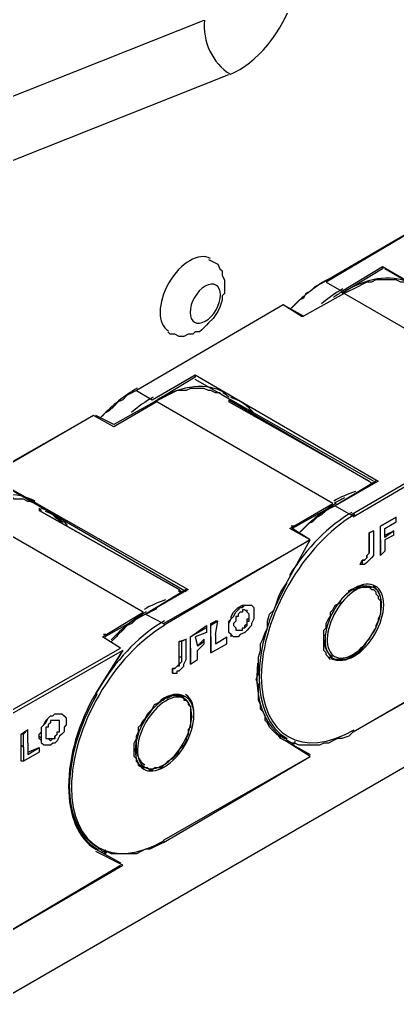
# Model space of a CAD drawing. Header units: millimetres. Extents: x 2758 to 41047, y 670 to 17125.
# Drawn here: x 35641.1 to 35710.8, y 7328.1 to 7509.6 of the extents above; entities that cross this region are included whole.
import ezdxf

# ---------------------------------------------------------------- set-up
doc = ezdxf.new("R2010")
doc.units = ezdxf.units.MM
doc.layers.add('PDF2_Geometría', color=7, linetype='Continuous')

# ---------------------------------------------------------------- blocks, each defined once
blk = doc.blocks.new('OH3A1-1$-$ASSY$$CENTER$TUB_-_v2$-$copia')
at = {"layer": 'PDF2_Geometría', "lineweight": -3}
for points in [[(17.39416164822048, 9.05416276719835), (16.53169674343533, 8.555849711100258)], [(16.41585286458333, 8.876675923665363), (16.80167049831814, 9.030003017849394)], [(16.42501831054687, 8.856675889756943), (16.81083594428168, 9.010002983940971)], [(16.923343234592, 8.97000545925564), (16.90751054551866, 8.960839165581596), (16.90001085069444, 8.965005662706162), (16.8466796875, 8.933340284559462), (16.85251278347439, 8.930007086859806), (16.86751217312283, 8.939173380533852)], [(16.90001085069444, 8.965004814995657), (16.84584638807508, 8.933339436848957), (16.84417978922526, 8.932506137424044), (16.84251319037543, 8.93167283799913), (16.8408465915256, 8.930006239149305), (16.83917999267578, 8.92917293972439), (16.83834669325086, 8.927506340874565), (16.83668009440104, 8.92667304144965), (16.83501349555121, 8.925006442599825), (16.83334689670138, 8.92333984375)], [(16.8033447265625, 8.941672431098088), (16.80501132541232, 8.940839131673174), (16.80667792426215, 8.940005832248263), (16.80751122368706, 8.938339233398436), (16.80834452311198, 8.937505933973524), (16.80834452311198, 8.935839335123697), (16.80917782253689, 8.934172736273869), (16.80917782253689, 8.933339436848957), (16.80917782253689, 8.93167283799913), (16.80917782253689, 8.930839538574215), (16.80917782253689, 8.92917293972439), (16.80834452311198, 8.928339640299477), (16.80834452311198, 8.92667304144965), (16.80751122368706, 8.924173143174912), (16.80667792426215, 8.922506544325087), (16.80501132541232, 8.920006646050346), (16.8033447265625, 8.91834004720052), (16.80251142713759, 8.917506747775606), (16.80167812771267, 8.916673448350693), (16.80084482828776, 8.91584014892578), (16.80001152886284, 8.915006849500868), (16.79834493001302, 8.915006849500868), (16.79751163058811, 8.914173550075953), (16.79584503173828, 8.914173550075953), (16.79417843288845, 8.913340250651041), (16.79251183403863, 8.913340250651041), (16.7908452351888, 8.914173550075953), (16.78917863633897, 8.914173550075953), (16.78834533691406, 8.915006849500868)], [(16.86751132541233, 8.938339233398438), (16.85251193576389, 8.92917293972439)], [(16.86751132541233, 8.93917253282335), (16.86751132541233, 8.938339233398438)], [(16.86751471625434, 8.939171685112846), (16.93501196967231, 8.900006612141924), (16.91917928059896, 8.891673617892794), (16.92584567599826, 8.887507120768227), (16.98001013861762, 8.91917249891493), (16.9725104437934, 8.923338996039494), (16.98834313286675, 8.931671990288628)], [(16.93417697482639, 8.90000745985243), (16.86834632025824, 8.938339233398438)], [(16.87834337022569, 8.931672837999132), (16.87667677137586, 8.932506137424044), (16.87584347195095, 8.933339436848957), (16.87417687310112, 8.933339436848957), (16.8725102742513, 8.934172736273872), (16.87084367540147, 8.934172736273872), (16.87001037597656, 8.934172736273872), (16.86834377712673, 8.934172736273872), (16.86667717827691, 8.934172736273872), (16.86501057942708, 8.934172736273872), (16.86334398057725, 8.933339436848957), (16.86167738172743, 8.933339436848957), (16.8600107828776, 8.932506137424044), (16.85834418402777, 8.931672837999132), (16.85667758517795, 8.930839538574215), (16.85501098632812, 8.930006239149305), (16.8533443874783, 8.92917293972439), (16.83834499782986, 8.920839945475258)], [(16.84667799207899, 8.933339436848957), (16.84667799207899, 8.933339436848957)], [(16.85334269205729, 8.929172092013888), (16.83834330240885, 8.920839097764755), (16.83084360758463, 8.925005594889322), (16.77667914496527, 8.893340216742619), (16.78251224093967, 8.890007019042965), (16.79834493001302, 8.899173312717013)], [(16.85251193576389, 8.930006239149305), (16.85251193576389, 8.930006239149305)], [(16.8533443874783, 8.92917293972439), (16.8533443874783, 8.92917293972439)], [(16.91834343804253, 8.891673617892794), (16.8533460828993, 8.929172092013888)], [(16.83084445529514, 8.925005594889322), (16.77667999267578, 8.893340216742619), (16.77501339382595, 8.892506917317707), (16.77334679497613, 8.891673617892794), (16.7716801961263, 8.890007019042965), (16.77001359727648, 8.889173719618055), (16.76834699842665, 8.887507120768227), (16.76668039957682, 8.8858405219184), (16.76501380072699, 8.885007222493488), (16.76334720187717, 8.883340623643662)], [(16.83751085069444, 8.920839945475258), (16.83084445529513, 8.925006442599825)], [(16.83084445529514, 8.924173143174912), (16.83084445529514, 8.924173143174912)], [(16.83084445529514, 8.924172295464407), (16.83084445529514, 8.924172295464407)], [(16.83751085069444, 8.920839097764757), (16.83834415011935, 8.920839097764757)], [(16.83834499782986, 8.920006646050346), (16.83834499782986, 8.920006646050346)], [(16.79834493001302, 8.898339165581596), (16.78334554036458, 8.88917287190755)], [(16.79834493001302, 8.899173312717013), (16.79834493001302, 8.8983400132921)], [(16.79834493001302, 8.898339165581596), (16.79834493001302, 8.898339165581596)], [(16.86417643229166, 8.860007392035588), (16.79834577772352, 8.897505866156681)], [(16.79834662543403, 8.899171617296007), (16.865843878852, 8.860006544325087), (16.85001118977865, 8.850840250651041), (16.85584428575303, 8.847507052951388), (16.91000874837239, 8.879172431098091), (16.90334235297308, 8.883338928222656), (16.91834174262153, 8.891671922471787)], [(16.80834452311198, 8.891672770182291), (16.80751122368706, 8.892506069607203), (16.80584462483724, 8.892506069607203), (16.80417802598741, 8.893339369032118), (16.80334472656249, 8.893339369032118), (16.80167812771267, 8.894172668457031), (16.80001152886284, 8.894172668457031), (16.79834493001302, 8.894172668457031), (16.79667833116319, 8.894172668457031), (16.79501173231336, 8.893339369032118), (16.79334513346354, 8.893339369032118), (16.79167853461371, 8.893339369032118), (16.79001193576388, 8.892506069607203), (16.78834533691406, 8.891672770182291), (16.78667873806423, 8.890839470757378), (16.78501213921441, 8.890006171332463), (16.78334554036458, 8.88917287190755), (16.76834615071614, 8.880839877658419), (16.76167975531684, 8.884173075358072)], [(16.77667914496528, 8.893339369032118), (16.77667914496528, 8.893339369032118)], [(16.81417846679687, 8.888339572482638), (16.80834537082248, 8.891672770182293)], [(16.78417629665798, 8.889172024197046), (16.76834360758463, 8.880005730523003), (16.76084391276042, 8.884172227647568), (16.70751274956597, 8.853340148925781), (16.71334584554036, 8.850006951226128), (16.7283452351888, 8.858339945475258)], [(16.78251139322916, 8.88917287190755), (16.78251139322916, 8.88917287190755)], [(16.78417799207899, 8.88917287190755), (16.78417799207899, 8.88917287190755)], [(16.84917704264323, 8.851673550075953), (16.7841796875, 8.889172024197046)], [(16.81084526909722, 8.890006171332463), (16.81084526909722, 8.88917287190755)], [(16.81084526909722, 8.890005323621962), (16.86250983344184, 8.860006544325087), (16.86334313286675, 8.859173244900171)], [(16.81084526909722, 8.88917287190755), (16.81084526909722, 8.88917287190755)], [(16.81084526909722, 8.88917287190755), (16.81084526909722, 8.88917287190755)], [(16.86417643229166, 8.859173244900171), (16.86334313286675, 8.859173244900171), (16.86250983344184, 8.860006544325087), (16.81084526909722, 8.889172024197046)], [(16.81417846679687, 8.888339572482638), (16.81667836507161, 8.886672973632812), (16.81834496392144, 8.885006374782982)], [(16.76084391276041, 8.884172227647568), (16.70667945014105, 8.853340148925781), (16.70501285129123, 8.852506849500868), (16.7033462524414, 8.850840250651041), (16.70167965359157, 8.850006951226128), (16.70001305474175, 8.848340352376303), (16.69834645589192, 8.847507052951388), (16.697513156467, 8.845840454101562), (16.69584655761718, 8.844173855251732), (16.69417995876736, 8.843340555826822)], [(16.76084560818142, 8.884173075358072), (16.76084560818142, 8.884173075358072)], [(16.76834445529514, 8.880839029947916), (16.76834445529514, 8.880839029947916)], [(16.76834445529514, 8.880006578233507), (16.76834445529514, 8.880006578233507)], [(16.91084459092882, 8.878339131673174), (16.85668012830946, 8.846673753526474)], [(16.72834777832031, 8.858338250054253), (16.79584503173828, 8.820006476508244), (16.78001234266493, 8.8108401828342), (16.78667873806423, 8.807506985134546), (16.84084320068359, 8.838339063856337), (16.83334350585937, 8.8425055609809), (16.84917619493272, 8.851671854654947)], [(16.86501057942708, 8.860005696614582), (16.85001118977864, 8.850839402940537), (16.84834459092882, 8.850006103515623), (16.84667799207899, 8.849172804090708), (16.84501139322916, 8.847506205240883), (16.84334479437934, 8.846672905815971), (16.84167819552951, 8.845006306966145), (16.84001159667969, 8.844173007541231), (16.83834499782986, 8.842506408691404), (16.83667839898003, 8.840839809841578)], [(16.86167907714844, 8.859173244900171), (16.86167907714844, 8.859173244900171)], [(16.86334567599826, 8.858339097764757), (16.86334567599826, 8.858339097764757)], [(16.8658447265625, 8.860005696614582), (16.8658447265625, 8.860005696614582)], [(16.73917812771267, 8.85167270236545), (16.73751152886284, 8.852506001790365), (16.73667822943793, 8.852506001790365), (16.7350116305881, 8.853339301215279), (16.73334503173828, 8.853339301215279), (16.73167843288845, 8.853339301215279), (16.73084513346354, 8.85417260064019), (16.72917853461371, 8.85417260064019), (16.72751193576389, 8.853339301215279), (16.72584533691406, 8.853339301215279), (16.72417873806423, 8.853339301215279), (16.72251213921441, 8.852506001790365), (16.72084554036458, 8.852506001790365), (16.71917894151475, 8.85167270236545), (16.71751234266493, 8.850839402940537), (16.7158457438151, 8.850006103515625), (16.71417914496528, 8.849172804090712), (16.69917975531683, 8.840839809841578)], [(16.79501003689236, 8.819173177083332), (16.72917938232422, 8.857504950629338)], [(16.74501207139757, 8.848339504665796), (16.73917897542317, 8.85167270236545)], [(16.84917873806423, 8.850839402940537), (16.8341793484158, 8.842506408691406)], [(16.84917873806423, 8.85167270236545), (16.84917873806423, 8.85167270236545)], [(16.85001118977864, 8.850839402940537), (16.85001118977864, 8.850839402940537)], [(16.7791765001085, 8.811673482259113), (16.71417914496527, 8.849171956380207)], [(16.7408447265625, 8.849172804090712), (16.7408447265625, 8.849172804090712)], [(16.7408447265625, 8.849172804090712), (16.7408447265625, 8.849172804090712)], [(16.7408447265625, 8.849172804090712), (16.7408447265625, 8.849172804090712)], [(16.74167887369791, 8.849171956380207), (16.740845574273, 8.850005255805119), (16.740845574273, 8.849171956380207), (16.79251013861762, 8.820006476508244), (16.79334343804253, 8.819173177083332), (16.79417673746744, 8.819173177083332)], [(16.79417758517795, 8.819173177083332), (16.79334428575304, 8.819173177083332), (16.79251098632812, 8.819173177083332), (16.79251098632812, 8.820006476508244), (16.74084642198351, 8.849171956380207)], [(16.74501207139757, 8.848339504665796), (16.74667867024739, 8.846672905815971), (16.74917856852213, 8.845006306966145)], [(16.85584513346354, 8.847506205240883), (16.85584513346354, 8.847506205240883)], [(16.8725111219618, 8.846672905815971), (16.86667802598741, 8.843339708116318)], [(16.86667887369791, 8.838339911566838), (16.86667887369791, 8.843339708116318), (16.8725119696723, 8.846672905815971)], [(16.86667887369791, 8.838339911566838), (16.86667887369791, 8.843339708116318)], [(16.87167867024739, 8.840006510416666), (16.87167867024739, 8.841673109266493), (16.86834547254774, 8.839173210991753), (16.86834547254774, 8.842506408691406), (16.8725119696723, 8.845006306966145), (16.8725119696723, 8.846672905815971)], [(16.83167860243055, 8.821673075358072), (16.8408448961046, 8.838339063856337), (16.83417850070529, 8.8425055609809)], [(16.83501180013021, 8.842506408691406), (16.83501180013021, 8.842506408691406)], [(16.86417812771267, 8.841672261555988), (16.86251152886284, 8.840838962131075), (16.86251152886284, 8.835005866156681), (16.86251152886284, 8.833339267306856), (16.86167822943793, 8.832505967881943), (16.86167822943793, 8.83167266845703), (16.86084493001302, 8.830839369032118), (16.86001163058811, 8.830839369032118), (16.86001163058811, 8.829172770182291), (16.85917833116319, 8.829172770182291)], [(16.86417812771267, 8.841672261555988), (16.86417812771267, 8.835839165581596), (16.86417812771267, 8.835005866156681), (16.86417812771267, 8.83417256673177), (16.86417812771267, 8.833339267306856), (16.86417812771267, 8.832505967881943), (16.86334482828776, 8.83167266845703), (16.86251152886284, 8.830839369032118), (16.86167822943793, 8.830006069607203), (16.86084493001302, 8.829172770182291), (16.86001163058811, 8.829172770182291)], [(16.86251152886284, 8.835006713867188), (16.86251152886284, 8.840839809841578), (16.86417812771267, 8.841673109266493)], [(16.87167867024739, 8.840006510416666), (16.86834547254774, 8.838339911566838), (16.86834547254774, 8.834173414442274), (16.86667887369791, 8.832506815592447)], [(16.86834547254774, 8.840006510416666), (16.87167867024739, 8.841673109266493)], [(16.84084404839409, 8.838339063856337), (16.78667958577474, 8.806673685709633)], [(16.83167860243055, 8.821673075358072), (16.8408448961046, 8.838339063856337)], [(16.8408457438151, 8.838339911566838), (16.8408457438151, 8.838339911566838)], [(16.86667887369791, 8.833340115017357), (16.86667887369791, 8.838339911566838)], [(16.86667887369791, 8.838339911566838), (16.86667887369791, 8.838339911566838)], [(16.86667887369791, 8.838339911566838), (16.86667887369791, 8.832506815592447), (16.86667887369791, 8.833340115017357)], [(16.85917833116319, 8.829172770182291), (16.8600116305881, 8.830839369032118), (16.86084493001302, 8.830839369032118), (16.86167822943793, 8.831672668457031), (16.86167822943793, 8.832505967881943), (16.86251152886284, 8.833339267306856), (16.86251152886284, 8.835005866156681)], [(16.83167860243055, 8.764173719618055), (16.83001200358073, 8.765007019042965), (16.82917870415581, 8.765840318467882), (16.8283454047309, 8.766673617892794), (16.82667880588107, 8.76834021674262), (16.82584550645616, 8.769173516167532), (16.82501220703124, 8.77084011501736), (16.82417890760633, 8.771673414442274), (16.82417890760633, 8.7733400132921), (16.82334560818142, 8.775006612141928), (16.82251230875651, 8.77583991156684), (16.82251230875651, 8.777506510416666), (16.82167900933159, 8.779173109266493), (16.82167900933159, 8.781673007541231), (16.82167900933159, 8.783339606391058), (16.82167900933159, 8.785006205240883), (16.82084570990668, 8.786672804090712), (16.82167900933159, 8.78917270236545), (16.82167900933159, 8.790839301215277), (16.82167900933159, 8.793339199490015), (16.82167900933159, 8.79500579833984), (16.82251230875651, 8.797505696614582), (16.82251230875651, 8.800005594889322), (16.82334560818142, 8.801672193739149), (16.82417890760633, 8.804172092013888), (16.82501220703124, 8.805838690863713), (16.82501220703124, 8.808338589138453), (16.82584550645616, 8.810838487413193), (16.82751210530599, 8.812505086263021), (16.8283454047309, 8.815004984537758), (16.82917870415581, 8.8175048828125), (16.83001200358073, 8.819171481662325), (16.83167860243055, 8.821671379937065)], [(16.83167860243055, 8.821673075358072), (16.83167860243055, 8.821673075358072)], [(16.6591796875, 8.818339029947916), (16.72667694091797, 8.780007256401907), (16.71084425184462, 8.770840962727863), (16.71667734781901, 8.767507765028212), (16.77084181043837, 8.79833984375), (16.76417541503906, 8.802506340874565), (16.7791748046875, 8.811672634548607)], [(16.79501173231336, 8.820005628797743), (16.78001234266493, 8.810839335123697), (16.7783457438151, 8.810006035698782), (16.77667914496527, 8.809172736273869), (16.77501254611545, 8.807506137424044), (16.77334594726562, 8.806672837999132), (16.7716793484158, 8.805006239149305), (16.77001274956597, 8.803339640299477), (16.76917945014105, 8.802506340874565), (16.76751285129123, 8.80083974202474)], [(16.79251098632812, 8.819173177083332), (16.79251098632812, 8.819173177083332)], [(16.79417928059895, 8.818339877658419), (16.79417928059895, 8.818339877658419)], [(16.79584418402778, 8.819173177083332), (16.79584418402778, 8.819173177083332)], [(16.84834459092882, 8.794173346625433), (16.8475112915039, 8.795006646050346), (16.84667799207899, 8.795839945475258), (16.84667799207899, 8.796673244900171), (16.84584469265408, 8.797506544325087), (16.84584469265408, 8.799173143174912), (16.84584469265408, 8.800006442599825), (16.84584469265408, 8.800839742024738), (16.84584469265408, 8.802506340874565), (16.84584469265408, 8.803339640299477), (16.84584469265408, 8.805006239149305), (16.84667799207899, 8.805839538574215), (16.84667799207899, 8.807506137424044), (16.8475112915039, 8.809172736273869), (16.84834459092882, 8.810006035698782), (16.84834459092882, 8.811672634548607), (16.84917789035373, 8.812505933973524), (16.85001118977864, 8.81417253282335), (16.85167778862847, 8.815005832248263), (16.85251108805338, 8.816672431098088), (16.8533443874783, 8.817505730523003), (16.85417768690321, 8.818339029947916), (16.85501098632812, 8.819172329372828), (16.85667758517795, 8.820005628797743), (16.85751088460286, 8.820005628797743), (16.85834418402777, 8.820838928222654), (16.85917748345269, 8.820838928222654), (16.8600107828776, 8.820838928222654), (16.86084408230251, 8.820838928222654), (16.86167738172743, 8.820838928222654), (16.86251068115234, 8.820838928222654), (16.86334398057725, 8.820005628797743)], [(16.86334567599826, 8.820005628797743), (16.86417897542317, 8.820005628797743), (16.86501227484809, 8.819172329372828), (16.86501227484809, 8.818339029947916), (16.865845574273, 8.817505730523003), (16.865845574273, 8.816672431098088), (16.86667887369791, 8.815839131673178), (16.86667887369791, 8.81417253282335), (16.86667887369791, 8.813339233398438), (16.86667887369791, 8.811672634548607), (16.86667887369791, 8.810839335123697), (16.865845574273, 8.809172736273869), (16.865845574273, 8.808339436848957), (16.86501227484809, 8.806672837999132), (16.86501227484809, 8.805839538574215), (16.86417897542317, 8.80417293972439), (16.86334567599826, 8.803339640299477), (16.86251237657335, 8.80167304144965), (16.86167907714844, 8.80083974202474), (16.86084577772352, 8.799173143174912), (16.86001247829861, 8.79833984375), (16.8591791788737, 8.797506544325087), (16.85834587944878, 8.796673244900171), (16.85751258002387, 8.795839945475258), (16.85667928059896, 8.795006646050346), (16.85501268174913, 8.795006646050346), (16.85417938232422, 8.794173346625433), (16.8533460828993, 8.794173346625433), (16.85251278347439, 8.794173346625433), (16.85167948404948, 8.794173346625433), (16.85001288519965, 8.794173346625433), (16.84917958577474, 8.794173346625433), (16.84834628634982, 8.795006646050346)], [(16.86251152886284, 8.820839775933157), (16.86334482828776, 8.820006476508244)], [(16.81167941623264, 8.803339640299477), (16.81084611680773, 8.80417293972439), (16.81084611680773, 8.805006239149305), (16.81084611680773, 8.805839538574215), (16.81084611680773, 8.806672837999132), (16.81084611680773, 8.808339436848957), (16.81167941623264, 8.809172736273869), (16.81167941623264, 8.810006035698782), (16.81251271565755, 8.811672634548607), (16.81334601508246, 8.812505933973524), (16.81417931450738, 8.813339233398438), (16.8158459133572, 8.81417253282335), (16.81667921278212, 8.81417253282335), (16.81751251220703, 8.81417253282335), (16.81834581163194, 8.81417253282335), (16.81917911105686, 8.81417253282335)], [(16.8158450656467, 8.813339233398438), (16.8158450656467, 8.81417253282335)], [(16.81917826334635, 8.81417253282335), (16.81917826334635, 8.81417253282335)], [(16.78001064724392, 8.810839335123697), (16.76501125759548, 8.802506340874565)], [(16.7791781955295, 8.810839335123697), (16.7791781955295, 8.810839335123697)], [(16.78001234266493, 8.810839335123697), (16.78001234266493, 8.810839335123697)], [(16.81334431966146, 8.805006239149305), (16.81417761908637, 8.805006239149305), (16.81501091851128, 8.805006239149305), (16.81584421793619, 8.805006239149305), (16.81584421793619, 8.805839538574215), (16.81667751736111, 8.805839538574215), (16.81667751736111, 8.806672837999132), (16.81751081678602, 8.807506137424044), (16.81751081678602, 8.808339436848957), (16.81751081678602, 8.809172736273869), (16.81834411621094, 8.809172736273869), (16.81834411621094, 8.810006035698782), (16.81834411621094, 8.810839335123697), (16.81751081678602, 8.811672634548607), (16.81751081678602, 8.812505933973524)], [(16.80667792426215, 8.808339436848957), (16.80417802598741, 8.80667283799913), (16.80417802598741, 8.807506137424044)], [(16.80417887369791, 8.796673244900171), (16.80417887369791, 8.802506340874565), (16.80417887369791, 8.807506137424044), (16.80584547254774, 8.808339436848957)], [(16.80584547254774, 8.803339640299477), (16.80667877197265, 8.808339436848957), (16.80584547254774, 8.808339436848957)], [(16.78667873806423, 8.806672837999132), (16.78667873806423, 8.806672837999132)], [(16.79667833116319, 8.79833984375), (16.79667833116319, 8.802506340874565), (16.80251142713758, 8.806672837999132)], [(16.80251227484809, 8.806672837999132), (16.80251227484809, 8.805839538574215), (16.7966791788737, 8.802506340874565)], [(16.80251227484809, 8.805839538574215), (16.80251227484809, 8.80417293972439), (16.79834577772352, 8.802506340874565), (16.79917907714844, 8.799173143174912), (16.80167897542318, 8.80083974202474)], [(16.80417887369791, 8.802506340874565), (16.80417887369791, 8.80667283799913)], [(16.80584547254774, 8.803339640299477), (16.80584547254774, 8.800006442599825), (16.8100119696723, 8.802506340874565)], [(16.81084526909722, 8.805839538574215), (16.81084526909722, 8.805839538574215)], [(16.81167772081163, 8.802506340874565), (16.81167772081163, 8.803339640299477)], [(16.85667928059896, 8.767506917317707), (16.91084374321831, 8.798338996039494), (16.90084415011936, 8.804172092013888)], [(16.77084520128038, 8.79833984375), (16.76417880588107, 8.802506340874565)], [(16.76501125759548, 8.802506340874565), (16.76501125759548, 8.802506340874565)], [(16.79251098632812, 8.791673448350693), (16.79167768690321, 8.791673448350693), (16.7908443874783, 8.790840148925781), (16.79001108805338, 8.790840148925781), (16.79001108805338, 8.789173550075954), (16.7908443874783, 8.789173550075954), (16.79167768690321, 8.789173550075954), (16.79167768690321, 8.790006849500868), (16.79251098632812, 8.790006849500868), (16.79334428575304, 8.790840148925781), (16.79417758517795, 8.791673448350693), (16.79417758517795, 8.792506747775606), (16.79501088460286, 8.794173346625435), (16.79501088460286, 8.795006646050346), (16.79501088460286, 8.795839945475258), (16.79501088460286, 8.801673041449654)], [(16.79251098632812, 8.795006646050346), (16.79251098632812, 8.800839742024738), (16.79501088460286, 8.80167304144965)], [(16.79501173231336, 8.80167304144965), (16.79334513346354, 8.800839742024738), (16.79251183403863, 8.800839742024738)], [(16.79334513346354, 8.800839742024738), (16.79334513346354, 8.795006646050346), (16.79251183403863, 8.795006646050346)], [(16.79667833116319, 8.79833984375), (16.79667833116319, 8.802506340874565)], [(16.79667833116319, 8.79833984375), (16.79667833116319, 8.792506747775606), (16.79917822943793, 8.794173346625435), (16.79917822943793, 8.797506544325087), (16.80167812771267, 8.800006442599825), (16.80167812771267, 8.80083974202474), (16.80167812771267, 8.801673041449654)], [(16.79917907714844, 8.799173143174912), (16.80167897542317, 8.801673041449654)], [(16.80417887369791, 8.802506340874565), (16.80417887369791, 8.802506340874565)], [(16.80417887369791, 8.802506340874565), (16.80417887369791, 8.796673244900171), (16.8100119696723, 8.800006442599825), (16.8100119696723, 8.802506340874565)], [(16.80584547254774, 8.800006442599825), (16.8100119696723, 8.802506340874565)], [(16.77167765299479, 8.797505696614582), (16.71751319037543, 8.766673617892794)], [(16.76167805989583, 8.781673007541231), (16.77167765299479, 8.797505696614582)], [(16.77167765299479, 8.797505696614582), (16.76167805989583, 8.781673007541231)], [(16.77084520128038, 8.79833984375), (16.77084520128038, 8.79833984375)], [(16.77084520128038, 8.79833984375), (16.77084520128038, 8.79833984375)], [(16.77167765299479, 8.797506544325087), (16.77167765299479, 8.797506544325087)], [(16.79667833116319, 8.79833984375), (16.79667833116319, 8.79833984375)], [(16.79667833116319, 8.792505900065102), (16.79667833116319, 8.798338996039494)], [(16.85667928059896, 8.767506917317707), (16.9100104437934, 8.798338996039494)], [(16.79001193576389, 8.78917270236545), (16.79001193576389, 8.790839301215279), (16.7908452351888, 8.790839301215279), (16.79167853461371, 8.79167260064019), (16.79251183403863, 8.792505900065105), (16.79251183403863, 8.793339199490015), (16.79251183403863, 8.79500579833984)], [(16.79334513346354, 8.79500579833984), (16.79334513346354, 8.793339199490015), (16.79251183403863, 8.792505900065102), (16.79251183403863, 8.79167260064019), (16.79251183403863, 8.792505900065102)], [(16.84751213921441, 8.795006646050346), (16.84834543863932, 8.795006646050346)], [(16.76167805989583, 8.781673007541231), (16.76167805989583, 8.781673007541231)], [(16.7791781955295, 8.75417327880859), (16.7783448961046, 8.755006578233507), (16.77751159667969, 8.755006578233507), (16.77751159667969, 8.755839877658419), (16.77667829725477, 8.756673177083332), (16.77667829725477, 8.757506476508247), (16.77584499782986, 8.758339775933157), (16.77584499782986, 8.760006374782986), (16.77584499782986, 8.760839674207899), (16.77584499782986, 8.762506273057724), (16.77584499782986, 8.763339572482638), (16.77667829725477, 8.765006171332466), (16.77667829725477, 8.765839470757378), (16.77751159667969, 8.767506069607204), (16.77751159667969, 8.769172668457031), (16.7783448961046, 8.770005967881943), (16.7791781955295, 8.771672566731771), (16.78001149495442, 8.772505866156685), (16.78084479437934, 8.774172465006508), (16.78167809380425, 8.775005764431423), (16.78251139322917, 8.775839063856337), (16.78334469265408, 8.777505662706162), (16.7850112915039, 8.778338962131075), (16.78584459092881, 8.77917226155599), (16.78667789035373, 8.77917226155599), (16.78751118977864, 8.780005560980904), (16.78834448920356, 8.780005560980904), (16.79001108805338, 8.780838860405815), (16.7908443874783, 8.780838860405815), (16.79167768690321, 8.780838860405815), (16.79251098632812, 8.780838860405815), (16.79334428575304, 8.780838860405815), (16.79417758517795, 8.780005560980904)], [(16.79417758517795, 8.780005560980902), (16.79417758517795, 8.779172261555988), (16.79501088460286, 8.779172261555988), (16.79584418402778, 8.778338962131075), (16.79584418402778, 8.77750566270616), (16.79667748345269, 8.776672363281248), (16.79667748345269, 8.775005764431423), (16.79667748345269, 8.774172465006508), (16.79667748345269, 8.773339165581596), (16.79667748345269, 8.77167256673177), (16.79667748345269, 8.770839267306856), (16.79667748345269, 8.76917266845703), (16.79584418402778, 8.768339369032118), (16.79584418402778, 8.766672770182291), (16.79501088460286, 8.765006171332464), (16.79501088460286, 8.76417287190755), (16.79417758517795, 8.762506273057722), (16.79334428575304, 8.76167297363281), (16.79251098632812, 8.760839674207899), (16.79167768690321, 8.759173075358072), (16.7908443874783, 8.758339775933157), (16.79001108805338, 8.757506476508246), (16.78834448920356, 8.756673177083332), (16.78751118977864, 8.755839877658419), (16.78667789035373, 8.755006578233504), (16.78584459092881, 8.75417327880859), (16.7850112915039, 8.75417327880859), (16.78334469265408, 8.75417327880859), (16.78251139322917, 8.75333997938368), (16.78167809380425, 8.75333997938368), (16.78084479437934, 8.75417327880859), (16.78001149495442, 8.75417327880859), (16.7791781955295, 8.75417327880859)], [(16.79251098632812, 8.780839708116318), (16.79417758517795, 8.780006408691406)], [(16.74251132541233, 8.762506273057724), (16.74167802598741, 8.763339572482638), (16.74167802598741, 8.764172871907553), (16.7408447265625, 8.765006171332466), (16.7408447265625, 8.765839470757378), (16.7408447265625, 8.766672770182291), (16.74167802598741, 8.767506069607204), (16.74167802598741, 8.769172668457031), (16.74251132541233, 8.770005967881943), (16.74334462483724, 8.771672566731771), (16.74417792426215, 8.772505866156685), (16.74501122368706, 8.773339165581596), (16.74584452311198, 8.773339165581596), (16.74667782253689, 8.774172465006508), (16.74751112196181, 8.774172465006508), (16.74834442138672, 8.774172465006508), (16.74917772081163, 8.774172465006508)], [(16.74917772081163, 8.774173312717013), (16.74917772081163, 8.774173312717013)], [(16.74417792426215, 8.765006171332464), (16.74501122368706, 8.765006171332464), (16.74584452311198, 8.765006171332464), (16.74667782253689, 8.765006171332464), (16.74667782253689, 8.765839470757378), (16.74751112196181, 8.766672770182291), (16.74751112196181, 8.767506069607204), (16.74834442138672, 8.767506069607204), (16.74834442138672, 8.768339369032118), (16.74834442138672, 8.76917266845703), (16.74834442138672, 8.770005967881941), (16.74834442138672, 8.770839267306856), (16.74834442138672, 8.77167256673177), (16.74751112196181, 8.77167256673177)], [(16.74584452311197, 8.773339165581596), (16.74584452311197, 8.773339165581596)], [(16.73667738172743, 8.763339572482638), (16.73667738172743, 8.768339369032118), (16.7350107828776, 8.766672770182293), (16.73417748345269, 8.766672770182293)], [(16.73417833116319, 8.756673177083332), (16.73417833116319, 8.762506273057722), (16.73417833116319, 8.766672770182291), (16.73667822943793, 8.768339369032116)], [(16.85667758517795, 8.767506069607204), (16.85501098632812, 8.765839470757378), (16.85251108805339, 8.765006171332464), (16.85084448920356, 8.765006171332464), (16.84917789035373, 8.76417287190755), (16.8475112915039, 8.763339572482638), (16.84584469265408, 8.763339572482638), (16.84417809380425, 8.762506273057724), (16.84251149495442, 8.762506273057724), (16.84167819552951, 8.762506273057724), (16.84001159667969, 8.762506273057724), (16.83834499782986, 8.762506273057724), (16.83667839898003, 8.762506273057724), (16.83501180013021, 8.763339572482638), (16.83417850070529, 8.763339572482638), (16.83251190185547, 8.76417287190755), (16.83167860243055, 8.765006171332464)], [(16.85584513346354, 8.767506069607204), (16.85584513346354, 8.767506069607204)], [(16.7350107828776, 8.761672973632812), (16.7350107828776, 8.766672770182291)], [(16.73667738172743, 8.763339572482638), (16.73667738172743, 8.759173075358074), (16.74084387885199, 8.761672973632812)], [(16.74167887369791, 8.765006171332464), (16.740845574273, 8.765839470757378)], [(16.78667873806423, 8.727506849500868), (16.84084320068359, 8.758338928222656), (16.83167690700955, 8.764172024197048)], [(16.83167860243055, 8.765006171332464), (16.82917870415581, 8.765839470757378)], [(16.83084445529514, 8.76417287190755), (16.83084445529514, 8.76417287190755)], [(16.83167860243055, 8.76417287190755), (16.8408448961046, 8.759173075358072)], [(16.83417765299479, 8.763339572482638), (16.83417765299479, 8.763339572482638)], [(16.83417765299479, 8.763339572482638), (16.8350109524197, 8.763339572482638)], [(16.83501180013021, 8.763339572482638), (16.83417850070529, 8.762506273057724)], [(16.83501180013021, 8.763339572482638), (16.83501180013021, 8.763339572482638)], [(16.7350107828776, 8.761672973632812), (16.73417748345269, 8.762506273057724)], [(16.7350107828776, 8.761672973632812), (16.7350107828776, 8.756673177083332), (16.73417748345269, 8.756673177083332)], [(16.7408447265625, 8.761672973632812), (16.7408447265625, 8.760006374782986), (16.7350116305881, 8.756673177083332)], [(16.73667738172743, 8.760006374782986), (16.74084387885199, 8.761672973632812)], [(16.74251132541233, 8.762506273057724), (16.74251132541233, 8.762506273057724)], [(16.83417765299479, 8.762506273057724), (16.83417765299479, 8.762506273057724)], [(16.83501180013021, 8.762506273057724), (16.83501180013021, 8.762506273057724)], [(16.78667873806423, 8.726673550075954), (16.84084320068359, 8.758338928222656)], [(16.84084404839409, 8.758339775933157), (16.84084404839409, 8.758339775933157)], [(16.8408457438151, 8.758339775933157), (16.8408457438151, 8.758339775933157)], [(16.77751159667969, 8.755006578233507), (16.7791781955295, 8.75417327880859)], [(16.78667873806423, 8.727506001790363), (16.78667873806423, 8.727506001790363)], [(16.71751234266493, 8.686673482259113), (16.77167680528429, 8.718338860405815), (16.76167721218533, 8.723338656955294)], [(16.76167805989583, 8.724172804090712), (16.75917816162109, 8.725839402940537)], [(16.76167805989583, 8.724172804090712), (16.77084435356988, 8.719173007541231)], [(16.76167805989583, 8.724172804090712), (16.76167805989583, 8.724172804090712)], [(16.78667873806423, 8.72667270236545), (16.78501213921441, 8.725839402940537), (16.78334554036458, 8.725006103515625), (16.78167894151475, 8.724172804090712), (16.78001234266493, 8.724172804090712), (16.7783457438151, 8.723339504665798), (16.77667914496528, 8.722506205240887), (16.77501254611545, 8.722506205240887), (16.77334594726562, 8.722506205240887), (16.7716793484158, 8.722506205240887), (16.77001274956597, 8.722506205240887), (16.76834615071614, 8.722506205240887), (16.76751285129123, 8.722506205240887), (16.7658462524414, 8.723339504665798), (16.76417965359158, 8.723339504665798), (16.76334635416667, 8.724172804090712), (16.76167975531684, 8.724172804090712)], [(16.76417880588108, 8.723339504665798), (16.76501210530599, 8.723339504665798)], [(16.76501125759548, 8.722506205240883), (16.76501125759548, 8.723339504665798)], [(16.76501125759548, 8.723339504665798), (16.76501125759548, 8.723339504665798)], [(16.7658454047309, 8.723339504665798), (16.76501210530599, 8.722506205240883)], [(16.76501125759548, 8.722506205240883), (16.76501125759548, 8.722506205240883)], [(16.76501125759548, 8.722506205240883), (16.76501125759548, 8.722506205240883)], [(16.71751234266493, 8.686673482259113), (16.77084350585937, 8.718338860405815)], [(16.77084520128038, 8.718339708116318), (16.77084520128038, 8.718339708116318)], [(16.77084520128038, 8.718339708116318), (16.77084520128038, 8.718339708116318)]]:
    blk.add_lwpolyline(points, dxfattribs=at)
for points in [[(16.81501261393229, 8.803339640299477), (16.81417931450738, 8.802506340874565), (16.81334601508246, 8.802506340874565), (16.81251271565755, 8.802506340874565), (16.81167941623263, 8.803339640299477), (16.81084611680772, 8.80417293972439), (16.81084611680772, 8.805006239149305), (16.81084611680772, 8.805839538574215), (16.81084611680772, 8.806672837999132), (16.81084611680772, 8.807506137424044), (16.81167941623263, 8.809172736273869), (16.81251271565755, 8.810006035698782), (16.81334601508246, 8.811672634548607), (16.81417931450738, 8.812505933973524), (16.81501261393229, 8.813339233398438), (16.8158459133572, 8.813339233398438), (16.81667921278211, 8.81417253282335), (16.81751251220703, 8.81417253282335), (16.81834581163194, 8.81417253282335), (16.81917911105685, 8.81417253282335), (16.82001241048177, 8.813339233398438), (16.82001241048177, 8.812505933973524), (16.82001241048177, 8.811672634548607), (16.82001241048177, 8.810006035698782), (16.82001241048177, 8.809172736273869), (16.81917911105685, 8.807506137424044), (16.81917911105685, 8.806672837999132), (16.81834581163194, 8.805839538574215), (16.81751251220703, 8.805006239149305), (16.81667921278211, 8.80417293972439)], [(16.81251186794705, 8.806672837999132), (16.81334516737196, 8.805839538574215), (16.81334516737196, 8.805006239149305), (16.81417846679687, 8.805006239149305), (16.81501176622179, 8.805006239149305), (16.8158450656467, 8.805006239149305), (16.8158450656467, 8.805839538574215), (16.81667836507161, 8.805839538574215), (16.81751166449653, 8.806672837999132), (16.81751166449653, 8.807506137424044), (16.81751166449653, 8.808339436848957), (16.81834496392144, 8.808339436848957), (16.81834496392144, 8.809172736273872), (16.81834496392144, 8.810006035698782), (16.81834496392144, 8.810839335123697), (16.81751166449653, 8.811672634548607), (16.81667836507161, 8.812505933973524), (16.8158450656467, 8.812505933973524), (16.8158450656467, 8.811672634548607), (16.81501176622179, 8.811672634548607), (16.81417846679687, 8.810839335123697), (16.81417846679687, 8.810006035698782), (16.81334516737196, 8.810006035698782), (16.81334516737196, 8.809172736273872), (16.81334516737196, 8.808339436848957), (16.81251186794705, 8.807506137424044)], [(16.74584452311197, 8.763339572482638), (16.74501122368706, 8.762506273057724), (16.74417792426215, 8.762506273057724), (16.74334462483724, 8.762506273057724), (16.74251132541232, 8.762506273057724), (16.74167802598741, 8.763339572482638), (16.74167802598741, 8.764172871907553), (16.74167802598741, 8.765006171332466), (16.74167802598741, 8.766672770182293), (16.74167802598741, 8.767506069607204), (16.74167802598741, 8.769172668457031), (16.74251132541232, 8.770005967881943), (16.74334462483724, 8.770839267306856), (16.74417792426215, 8.772505866156685), (16.74501122368706, 8.773339165581596), (16.74584452311197, 8.773339165581596), (16.74667782253689, 8.774172465006512), (16.7475111219618, 8.774172465006512), (16.74834442138671, 8.774172465006512), (16.74917772081163, 8.774172465006512), (16.75001102023654, 8.773339165581596), (16.75084431966145, 8.772505866156685), (16.75084431966145, 8.770839267306856), (16.75084431966145, 8.770005967881943), (16.75001102023654, 8.769172668457031), (16.75001102023654, 8.767506069607204), (16.74917772081163, 8.766672770182293), (16.74834442138671, 8.765839470757378), (16.7475111219618, 8.764172871907553), (16.74667782253689, 8.763339572482638)], [(16.74334547254774, 8.766672770182291), (16.74334547254774, 8.765839470757378), (16.74334547254774, 8.765006171332464), (16.74417877197265, 8.765006171332464), (16.74501207139757, 8.76417287190755), (16.74584537082248, 8.765006171332464), (16.74667867024739, 8.765006171332464), (16.74667867024739, 8.765839470757378), (16.7475119696723, 8.766672770182291), (16.7475119696723, 8.767506069607204), (16.74834526909722, 8.767506069607204), (16.74834526909722, 8.768339369032118), (16.74834526909722, 8.769172668457031), (16.74834526909722, 8.770005967881943), (16.74834526909722, 8.770839267306856), (16.74834526909722, 8.77167256673177), (16.7475119696723, 8.77167256673177), (16.74667867024739, 8.77167256673177), (16.74584537082248, 8.77167256673177), (16.74501207139757, 8.77167256673177), (16.74501207139757, 8.770839267306856), (16.74417877197265, 8.770005967881943), (16.74417877197265, 8.769172668457031), (16.74334547254774, 8.769172668457031), (16.74334547254774, 8.768339369032118), (16.74334547254774, 8.767506069607204)]]:
    blk.add_lwpolyline(points, close=True, dxfattribs=at)
for centre, radius, start, end in [((16.87744830005219, 8.882739460967818), 0.0598562751492147, 120.5557548189057, 136.519906714976), ((16.88030385568706, 8.883701482170498), 0.0546455510750423, 120.1575894228424, 130.3610924721572), ((16.8782857743711, 8.886956322695152), 0.0500129211667019, 120.2798869293424, 125.364633747311), ((16.80744775753125, 8.842739393132529), 0.059856275172113, 120.5557548212924, 136.5199067112421), ((16.81030331316517, 8.843701414331582), 0.054645551100576, 120.1575894228482, 130.3610924674204), ((16.8001273734882, 8.877952531047947), 0.0168372111313431, 50.17935899747953, 59.9758829090852), ((16.8067668956191, 8.8745385571761), 0.0169204139158477, 60.03652360816327, 73.60609738119705), ((16.80911768337871, 8.846122955707253), 0.0500129208607128, 120.279886905744, 125.3646337548742), ((16.8067686589868, 8.873727844527282), 0.0160672373094511, 50.2136607146307, 69.78325158409842), ((16.80656138558871, 8.87428800358591), 0.0172408019816117, 40.64605632523554, 59.85597326160678), ((16.80567348795734, 8.872587021016354), 0.0184806116123098, 36.7717193222489, 46.21637243700978), ((16.86919155922713, 8.818904831446368), 0.0390339802104967, 107.4943611547107, 120.2650699581663), ((16.7301268309354, 8.837952463177292), 0.0168372111842492, 50.17935906751676, 59.97588294746822), ((16.88078149776861, 8.800238579328157), 0.0598562751755989, 120.5557548226398, 136.5199067116198), ((16.8710792693676, 8.815250797234086), 0.0423369468299226, 114.5908317556049, 120.2771245641997), ((16.73676804848054, 8.833705189862929), 0.0169204139901289, 60.0365236560651, 73.6060973687461), ((16.73760056817151, 8.83372777671057), 0.0160672373061367, 50.21366072810049, 69.78325160074893), ((16.736560843115, 8.83345463641914), 0.0172408018864764, 40.6460562682509, 59.85597331182121), ((16.73650539712145, 8.832586953178815), 0.0184806116371763, 36.77171934474497, 46.21637244655013), ((16.83313276534174, 8.844011367916954), 0.0022107395778222, 340.7843514476796, 347.7181207836423), ((16.79919271210715, 8.778904763640403), 0.039033980198242, 107.4943611507408, 120.2650699582708), ((16.81078095522031, 8.760238511527255), 0.0598562751549731, 120.5557548192019, 136.5199067137447), ((16.80191287378693, 8.774417430337808), 0.042336946440304, 114.5908317269764, 120.277124587956), ((16.76313222831575, 8.803177999081587), 0.0022107338515052, 340.7843434591582, 347.7181307698221)]:
    blk.add_arc(centre, radius, start, end, dxfattribs=at)
blk.add_ellipse((16.78192721985136, 8.76417200993746), major_axis=(0.0188378757807991, 0.0407357849572492), ratio=0.5809987310227254, start_param=1.405544962202334, end_param=3.080569085863991, dxfattribs=at)
for points in [[(16.81110636393229, 9.009945339626737), (16.82101254124111, 9.013909042782254), (16.83074153709411, 9.025733116361828), (16.83476512548658, 9.03870093811883)], [(16.80185106065538, 9.029981825086805), (16.80083887121412, 9.02254211892022), (16.80497730794461, 9.013724475509642), (16.81109490267435, 9.010286779615614)], [(16.80396864149305, 8.942106458875868), (16.79978400442335, 8.944522610558403), (16.79294058948093, 8.940504155688814), (16.78868367936876, 8.933131429884169)], [(16.87855021158854, 8.93252987331814), (16.8719474474589, 8.936342218187116), (16.86300331209076, 8.935474523551516), (16.85368549410502, 8.930118483437433)], [(16.78868367936876, 8.933131429884169), (16.78442676967324, 8.925758704801133), (16.78436796506246, 8.917822908613417), (16.78855260213216, 8.91540675693088)], [(16.80208782831828, 8.931890312830605), (16.79899203194512, 8.930108090082806), (16.79648588392469, 8.925767584482829), (16.79649013943142, 8.922195434570312)], [(16.80770053863525, 8.928649611367119), (16.80769628312852, 8.932221761279635), (16.80518362469143, 8.933672535578406), (16.80208782831828, 8.931890312830605)], [(16.8021028497484, 8.918954733106824), (16.80519864612155, 8.920736955854627), (16.80770479414198, 8.925077461454604), (16.80770053863525, 8.928649611367119)], [(16.79649013943142, 8.922195434570312), (16.79649439493815, 8.918623284657796), (16.79900705337524, 8.917172510359022), (16.8021028497484, 8.918954733106824)], [(16.80938381618923, 8.8925298055013), (16.8027810520596, 8.896342150370277), (16.79383691669146, 8.895474455734673), (16.78451909870571, 8.890118415620591)], [(16.73938327365451, 8.852529737684462), (16.73278050952487, 8.85634208255344), (16.72383637415674, 8.855474387917836), (16.71451855617099, 8.850118347803752)], [(16.85723537868923, 8.84764183892144), (16.83827572865677, 8.836606882857216), (16.82284302289072, 8.809878315647971), (16.82276553007804, 8.787942024821175)], [(16.85618421766493, 8.848448859320744), (16.84769308980306, 8.84356805928548), (16.83949615287781, 8.83530563608805), (16.83310901959737, 8.825190024905734)], [(16.8346201578776, 8.843056572808157), (16.83438862948947, 8.843181911468506), (16.83407670995924, 8.843287691752115), (16.83375269126892, 8.843350920995073)], [(16.83498467339409, 8.843161688910588), (16.83498984781901, 8.843397703170774), (16.83444645733303, 8.843482583151923), (16.83377140320672, 8.843350923326279)], [(16.83219740125868, 8.822294447157118), (16.81850587505764, 8.798581503762136), (16.81855278650919, 8.77292286851671), (16.83230241139729, 8.764984024895561)], [(16.86355251736111, 8.820551554361977), (16.86123758104112, 8.821888166639539), (16.85803135681152, 8.821387825012202), (16.85484730699327, 8.819192787170408)], [(16.86790239609612, 8.81426914660136), (16.86795407464769, 8.821191068437363), (16.86315678766038, 8.823960955725775), (16.85718715625339, 8.820455978181627)], [(16.86709821721522, 8.81405324690183), (16.86726841460334, 8.820530523724026), (16.86292790900336, 8.823036671744452), (16.85740333895492, 8.819650935788683)], [(16.85718715625339, 8.820455978181627), (16.85121752484639, 8.816951000637477), (16.84633730676439, 8.808498740937974), (16.84628634982639, 8.801576402452257)], [(16.85740333895492, 8.819650935788683), (16.85187876848983, 8.816265199111303), (16.84726187260945, 8.80826899846395), (16.84709167480469, 8.801791720920138)], [(16.86695522732205, 8.812499152289494), (16.86744607946607, 8.816657170189751), (16.8663411962721, 8.81990455034044), (16.8639692524804, 8.821274077945281)], [(16.85678655306498, 8.796194032033284), (16.86231112353007, 8.799579768710666), (16.86692801941045, 8.807575969358021), (16.86709821721522, 8.81405324690183)], [(16.85700158966912, 8.795389570871988), (16.86297122179773, 8.798894547999488), (16.86785143987973, 8.807346807698991), (16.86790239609612, 8.81426914660136)], [(16.78723653157552, 8.806808471679688), (16.76827688154305, 8.795773515615464), (16.75284417577701, 8.76904494840622), (16.75276668296432, 8.747108657579423)], [(16.78701782226562, 8.808448791503906), (16.77852669440375, 8.80356799146864), (16.7703297574785, 8.795305568271212), (16.76394262419806, 8.785189957088894)], [(16.76545206705729, 8.803056504991318), (16.76522053866916, 8.803181843651666), (16.76490861913893, 8.803287623935274), (16.76458460044861, 8.803350853178234)], [(16.76581827799479, 8.80316162109375), (16.7658234524197, 8.803397635353935), (16.76528006193372, 8.80348251533508), (16.76460500780741, 8.80335085550944)], [(16.84579467773437, 8.80351087782118), (16.84548553636339, 8.799655907524956), (16.8466551767985, 8.796629002041287), (16.84897011311849, 8.795292389763725)], [(16.84628634982639, 8.801576402452257), (16.84623539288839, 8.79465406396654), (16.85103267987569, 8.791884176678128), (16.85700158966912, 8.795389570871988)], [(16.84709167480469, 8.801791720920138), (16.84692147699992, 8.795314443376327), (16.85126198259989, 8.792808295355902), (16.85678655306498, 8.796194032033284)], [(16.84855482313368, 8.794571770562065), (16.85092676692538, 8.79320224295722), (16.85429155815972, 8.793868894788952), (16.85764721616109, 8.796372813330757)], [(16.82138400607639, 8.79285176595052), (16.82007685576545, 8.77969431622823), (16.82379847302733, 8.769412185802247), (16.83146994540511, 8.76498278354242)], [(16.82276553007804, 8.787942024821175), (16.82268762103229, 8.766005013102422), (16.83799376566081, 8.757167456468158), (16.85695269366307, 8.768202828460481)], [(16.76219855414496, 8.781461079915363), (16.74850702794393, 8.757748136520384), (16.74855393939548, 8.732089501274954), (16.76230356428358, 8.724150657653807)], [(16.7943861219618, 8.78055233425564), (16.79207118564181, 8.781888946533202), (16.78886496141221, 8.78138860490587), (16.78568091159396, 8.779193567064072)], [(16.79790354898241, 8.773435779359605), (16.79795522753397, 8.78035770119561), (16.79315794054667, 8.78312758848402), (16.78718830913967, 8.779622610939873)], [(16.7970976746805, 8.77322072737058), (16.79726787206861, 8.779698004192776), (16.79292736646864, 8.782204152213202), (16.7874027964202, 8.778818416257433)], [(16.78718830913967, 8.779622610939873), (16.78121867773268, 8.776117633395723), (16.77633845965067, 8.767665373696218), (16.77628750271267, 8.760743035210503)], [(16.7874027964202, 8.778818416257433), (16.78187822595511, 8.775432679580053), (16.77726133007474, 8.7674364789327), (16.77709113226996, 8.760959201388888)], [(16.79778883192274, 8.772499084472656), (16.79827968406677, 8.776657102372912), (16.7971748008728, 8.779904482523598), (16.79480285708109, 8.781274010128445)], [(16.78678601053026, 8.755361512502034), (16.79231058099535, 8.758747249179416), (16.79692747687573, 8.766743449826771), (16.7970976746805, 8.77322072737058)], [(16.7870027425554, 8.754556203630235), (16.79297237468401, 8.75806118075773), (16.79785259276602, 8.766513440457237), (16.79790354898241, 8.773435779359605)], [(16.77662828233507, 8.76351081000434), (16.77631914096408, 8.759655839708115), (16.77748878139919, 8.756628934224446), (16.77980371771918, 8.755292321946882)], [(16.83529154459635, 8.763541327582464), (16.83534079149034, 8.763783266067504), (16.83531497722201, 8.763950195524426), (16.83521900261772, 8.764005609936182)], [(16.77628750271267, 8.760743035210503), (16.77623654577467, 8.753820696724786), (16.78103383276198, 8.751050809436373), (16.7870027425554, 8.754556203630235)], [(16.77709113226996, 8.760959201388888), (16.77692093446519, 8.754481923845077), (16.78126144006517, 8.751975775824652), (16.78678601053026, 8.755361512502034)], [(16.83487277560764, 8.762964884440102), (16.83494523175557, 8.763034073299831), (16.83498325453864, 8.763100668589274), (16.83498413806491, 8.763161501778496)], [(16.77938673231336, 8.754571702745224), (16.78175867610507, 8.75320217514038), (16.7851234673394, 8.753868826972115), (16.78847912534078, 8.756372745513916)], [(16.75221761067708, 8.75285169813368), (16.75091046036614, 8.739694248411391), (16.75463207762803, 8.729412117985406), (16.76230355000581, 8.72498271572558)], [(16.75276668296432, 8.747108657579423), (16.75268877391857, 8.725171645860671), (16.7679949185471, 8.716334089226406), (16.78695384654935, 8.727369461218728)], [(16.76529269748264, 8.723541259765625), (16.76534194437663, 8.723783198250665), (16.7653161301083, 8.723950127707587), (16.76522015550401, 8.724005542119343)], [(16.76570638020833, 8.722965664333765), (16.76577883635627, 8.723034853193495), (16.76581685913933, 8.723101448482938), (16.7658177426656, 8.72316228167216)]]:
    blk.add_open_spline(points, degree=3, dxfattribs=at)

msp = doc.modelspace()

# ---------------------------------------------------------------- block references
at = {"xscale": 500, "yscale": 500, "zscale": 500}
msp.add_blockref('OH3A1-1$-$ASSY$$CENTER$TUB_-_v2$-$copia', (27274.28634909341, 2994.471230973386), dxfattribs=at)

doc.saveas('drawing.dxf')
